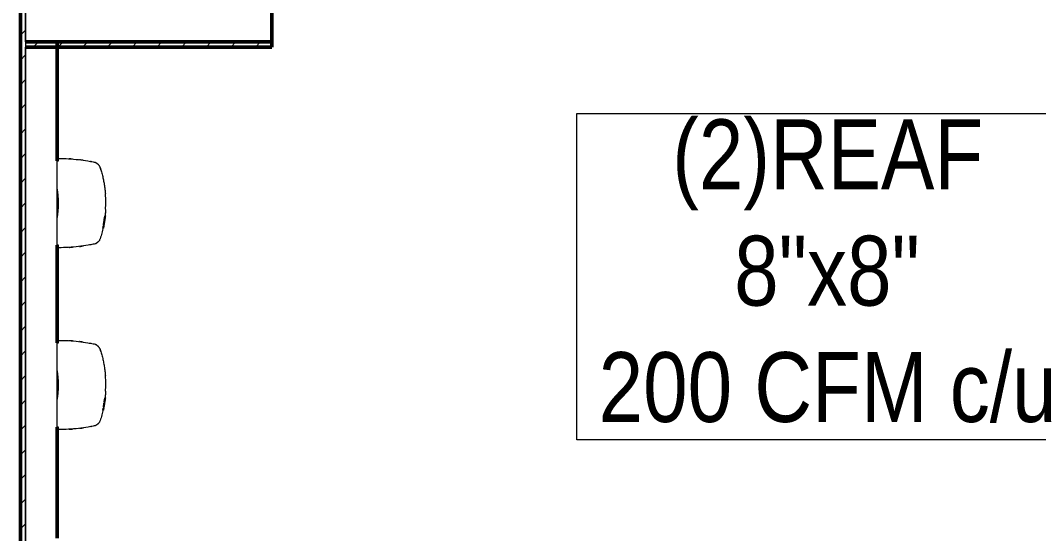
# Model space of a CAD drawing. Header units: inches. Extents: x -3 to 209, y -384 to 20.
# Drawn here: x 158.859 to 161.775, y -183.447 to -181.977 of the extents above; entities that cross this region are included whole.
import ezdxf

# ---------------------------------------------------------------- set-up
doc = ezdxf.new("R2010")
doc.units = ezdxf.units.IN
doc.header["$MEASUREMENT"] = 0
doc.layers.add('A-WALL', color=253, linetype='Continuous')
for name, color, linetype, lineweight in [('A-WALL-PATT', 253, 'Continuous', 50), ('HVAC -Textos Rejillas', 2, 'Continuous', 9), ('Q-SPCQ', 253, 'Continuous', 9)]:
    doc.layers.add(name, color=color, linetype=linetype, lineweight=lineweight)
doc.styles.add('Arial Narrow', font='ARIALN.TTF', dxfattribs={"height": 0.00295})

msp = doc.modelspace()

# ---------------------------------------------------------------- linework, layer by layer
at = {"layer": 'A-WALL', "lineweight": 50}
for p, q in [((158.8587, -179.5578), (158.8587, -185.0436)), ((159.5787, -182.0386), (159.5787, -181.9486)), ((159.5787, -182.0386), (158.8737, -182.0386)), ((158.8737, -182.0536), (159.5787, -182.0536)), ((158.9637, -182.0386), (159.5787, -182.0386)), ((158.9637, -182.3797), (158.9637, -182.0386)), ((159.5787, -182.0536), (159.5787, -182.0386)), ((158.9637, -182.9007), (158.9637, -182.6211)), ((158.9637, -183.4606), (158.9637, -183.142))]:
    msp.add_line(p, q, dxfattribs=at)
at = {"layer": 'A-WALL', "lineweight": 18}
for p, q in [((158.8737, -179.5578), (158.8737, -184.9336)), ((158.8737, -182.0386), (158.8737, -179.5578)), ((158.8737, -184.9336), (158.8737, -182.0536))]:
    msp.add_line(p, q, dxfattribs=at)
at = {"layer": 'A-WALL-PATT', "linetype": 'Continuous', "lineweight": 9}
for p, q in [((158.8587, -182.0198), (158.8737, -182.0048)), ((158.8956, -182.0536), (158.9106, -182.0386)), ((158.9663, -182.0536), (158.9813, -182.0386)), ((159.037, -182.0536), (159.052, -182.0386)), ((159.1077, -182.0536), (159.1227, -182.0386)), ((159.1785, -182.0536), (159.1935, -182.0386)), ((159.2492, -182.0536), (159.2642, -182.0386)), ((159.3199, -182.0536), (159.3349, -182.0386)), ((159.3906, -182.0536), (159.4056, -182.0386)), ((159.4613, -182.0536), (159.4763, -182.0386)), ((159.532, -182.0536), (159.547, -182.0386)), ((158.8587, -182.0905), (158.8737, -182.0755)), ((158.8587, -182.1612), (158.8737, -182.1462)), ((158.8587, -182.2319), (158.8737, -182.2169)), ((158.8587, -182.3026), (158.8737, -182.2876)), ((158.8587, -182.3733), (158.8737, -182.3583)), ((158.8587, -182.444), (158.8737, -182.429)), ((158.8587, -182.5147), (158.8737, -182.4997)), ((158.8587, -182.5855), (158.8737, -182.5705)), ((158.8587, -182.6562), (158.8737, -182.6412)), ((158.8587, -182.7269), (158.8737, -182.7119)), ((158.8587, -182.7976), (158.8737, -182.7826)), ((158.8587, -182.8683), (158.8737, -182.8533)), ((158.8587, -182.939), (158.8737, -182.924)), ((158.8587, -183.0097), (158.8737, -182.9947)), ((158.8587, -183.0804), (158.8737, -183.0654)), ((158.8587, -183.1511), (158.8737, -183.1361)), ((158.8587, -183.2219), (158.8737, -183.2069)), ((158.8587, -183.2926), (158.8737, -183.2776)), ((158.8587, -183.3633), (158.8737, -183.3483)), ((158.8587, -183.434), (158.8737, -183.419))]:
    msp.add_line(p, q, dxfattribs=at)
at = {"layer": 'HVAC -Textos Rejillas'}
msp.add_lwpolyline([(161.8771, -183.1782), (160.4524, -183.1782), (160.4524, -182.2437), (161.8771, -182.2437)], close=True, dxfattribs=at)
at = {"layer": 'Q-SPCQ'}
for p, q in [((158.9637, -182.3797), (158.9682, -182.3797)), ((158.9682, -182.3797), (158.9682, -182.3726)), ((158.9637, -182.5447), (158.9637, -182.4571)), ((159.0977, -182.5561), (159.0978, -182.5558)), ((159.0978, -182.5558), (159.0979, -182.555)), ((159.0978, -182.5558), (159.0993, -182.556)), ((159.0978, -182.5558), (159.0993, -182.556)), ((159.0979, -182.555), (159.0981, -182.5537)), ((159.0979, -182.5551), (159.098, -182.5547)), ((159.0979, -182.5547), (159.0995, -182.5549)), ((159.0979, -182.5549), (159.0995, -182.5552)), ((159.0979, -182.555), (159.0995, -182.5552)), ((159.0995, -182.5553), (159.0979, -182.5551)), ((159.098, -182.5547), (159.0981, -182.5536)), ((159.098, -182.5547), (159.0995, -182.5549)), ((159.0981, -182.5536), (159.0983, -182.5526)), ((159.0981, -182.5537), (159.0982, -182.5528)), ((159.0981, -182.5536), (159.0997, -182.5539)), ((159.0981, -182.5537), (159.0997, -182.554)), ((159.0981, -182.5537), (159.0997, -182.554)), ((159.0981, -182.5537), (159.0997, -182.5539)), ((159.0982, -182.5528), (159.0983, -182.5522)), ((159.0982, -182.5528), (159.0998, -182.5531)), ((159.0983, -182.5522), (159.0985, -182.5512)), ((159.0983, -182.5526), (159.0983, -182.5522)), ((159.0983, -182.5522), (159.0999, -182.5525)), ((159.0983, -182.5522), (159.0999, -182.5525)), ((159.0983, -182.5522), (159.0999, -182.5525)), ((159.0983, -182.5526), (159.0998, -182.5529)), ((159.0983, -182.5526), (159.0998, -182.5529)), ((159.0985, -182.5512), (159.1001, -182.5515)), ((159.0987, -182.5498), (159.0989, -182.5488)), ((159.0987, -182.5498), (159.1003, -182.55)), ((159.0989, -182.5488), (159.1004, -182.5491)), ((159.099, -182.5477), (159.0992, -182.547)), ((159.099, -182.5477), (159.1006, -182.548)), ((159.0992, -182.5468), (159.0997, -182.5434)), ((159.0992, -182.547), (159.0995, -182.5451)), ((159.1008, -182.547), (159.0992, -182.5468)), ((159.0992, -182.547), (159.1007, -182.5472)), ((159.0992, -182.547), (159.1007, -182.5473)), ((159.0993, -182.5462), (159.1009, -182.5465)), ((159.0995, -182.5552), (159.0993, -182.556)), ((159.0995, -182.5451), (159.0998, -182.5432)), ((159.0995, -182.5451), (159.101, -182.5453)), ((159.0995, -182.5451), (159.101, -182.5453)), ((159.0997, -182.5539), (159.0995, -182.5549)), ((159.0997, -182.554), (159.0995, -182.5552)), ((159.0995, -182.5549), (159.0995, -182.5553)), ((159.0997, -182.5434), (159.0999, -182.5425)), ((159.0997, -182.5434), (159.1013, -182.5436)), ((159.0997, -182.5434), (159.1013, -182.5436)), ((159.0997, -182.5438), (159.1012, -182.544)), ((159.0998, -182.5529), (159.0997, -182.5539)), ((159.0998, -182.5531), (159.0997, -182.554)), ((159.0998, -182.5432), (159.0999, -182.5424)), ((159.0998, -182.5432), (159.1013, -182.5434)), ((159.0999, -182.5525), (159.0998, -182.5531)), ((159.0999, -182.5525), (159.0998, -182.5529)), ((159.0999, -182.5421), (159.1001, -182.5411)), ((159.0999, -182.5421), (159.1015, -182.5423)), ((159.0999, -182.5424), (159.1015, -182.5427)), ((159.0999, -182.5425), (159.1015, -182.5427)), ((159.1001, -182.5515), (159.0999, -182.5525)), ((159.1, -182.5416), (159.1016, -182.5418)), ((159.1001, -182.5411), (159.1003, -182.54)), ((159.1001, -182.5411), (159.1017, -182.5413)), ((159.1017, -182.5414), (159.1001, -182.5412)), ((159.1003, -182.5396), (159.1004, -182.5392)), ((159.1003, -182.54), (159.1003, -182.5396)), ((159.1003, -182.5396), (159.1019, -182.5398)), ((159.1003, -182.5396), (159.1019, -182.5398)), ((159.1003, -182.54), (159.1018, -182.5402)), ((159.1003, -182.5401), (159.1018, -182.5404)), ((159.1004, -182.5491), (159.1003, -182.55)), ((159.1004, -182.5392), (159.1006, -182.5381)), ((159.1004, -182.5391), (159.102, -182.5393)), ((159.1005, -182.5362), (159.1021, -182.5364)), ((159.1006, -182.5381), (159.1007, -182.5371)), ((159.1006, -182.5381), (159.1021, -182.5383)), ((159.1007, -182.5472), (159.1006, -182.548)), ((159.1007, -182.5371), (159.1023, -182.5373)), ((159.101, -182.5453), (159.1007, -182.5472)), ((159.1013, -182.5436), (159.1008, -182.547)), ((159.1009, -182.532), (159.1009, -182.532)), ((159.1009, -182.532), (159.1009, -182.532)), ((159.1013, -182.5434), (159.101, -182.5453)), ((159.1029, -182.528), (159.1013, -182.5278)), ((159.1015, -182.5427), (159.1013, -182.5434)), ((159.1015, -182.5427), (159.1013, -182.5437)), ((159.1017, -182.5413), (159.1015, -182.5423)), ((159.1018, -182.5402), (159.1017, -182.5413)), ((159.1019, -182.5398), (159.1018, -182.5402)), ((159.102, -182.5395), (159.1019, -182.5398)), ((159.1021, -182.5383), (159.102, -182.5395)), ((159.1023, -182.5373), (159.1021, -182.5383)), ((159.1025, -182.5322), (159.1025, -182.5322)), ((159.1025, -182.5322), (159.1025, -182.5322)), ((159.0952, -182.5722), (159.0956, -182.5693)), ((159.0952, -182.5722), (159.0967, -182.5725)), ((159.0953, -182.5713), (159.0956, -182.5693)), ((159.0953, -182.5713), (159.0956, -182.5695)), ((159.0969, -182.5715), (159.0953, -182.5713)), ((159.0969, -182.5715), (159.0953, -182.5713)), ((159.0956, -182.5693), (159.0959, -182.5676)), ((159.0956, -182.5693), (159.0959, -182.5678)), ((159.0956, -182.5695), (159.0958, -182.5685)), ((159.0956, -182.5693), (159.0972, -182.5696)), ((159.0956, -182.5693), (159.0972, -182.5695)), ((159.0956, -182.5693), (159.0972, -182.5695)), ((159.0956, -182.5694), (159.0972, -182.5696)), ((159.0956, -182.5695), (159.0972, -182.5697)), ((159.0956, -182.5696), (159.0972, -182.5699)), ((159.0958, -182.5681), (159.0974, -182.5683)), ((159.0958, -182.5685), (159.0973, -182.5687)), ((159.0959, -182.5677), (159.096, -182.5668)), ((159.0959, -182.5678), (159.096, -182.567)), ((159.0959, -182.5676), (159.0975, -182.5678)), ((159.0959, -182.5677), (159.0975, -182.568)), ((159.0959, -182.5678), (159.0974, -182.5681)), ((159.096, -182.5668), (159.0961, -182.5664)), ((159.096, -182.567), (159.0961, -182.5667)), ((159.096, -182.5668), (159.0976, -182.567)), ((159.096, -182.5669), (159.0976, -182.5672)), ((159.096, -182.567), (159.0976, -182.5672)), ((159.096, -182.5672), (159.0975, -182.5675)), ((159.0961, -182.5664), (159.0977, -182.5667)), ((159.0961, -182.5667), (159.0976, -182.5669)), ((159.0961, -182.5667), (159.0976, -182.5669)), ((159.0963, -182.5652), (159.0964, -182.5644)), ((159.0963, -182.5652), (159.0978, -182.5655)), ((159.0964, -182.5644), (159.0965, -182.5638)), ((159.0964, -182.5644), (159.098, -182.5646)), ((159.0964, -182.5644), (159.098, -182.5646)), ((159.0965, -182.5638), (159.0968, -182.5622)), ((159.0965, -182.5638), (159.0981, -182.564)), ((159.0967, -182.5625), (159.0983, -182.5628)), ((159.0972, -182.5695), (159.0967, -182.5725)), ((159.0968, -182.5617), (159.0972, -182.5597)), ((159.0968, -182.5617), (159.0969, -182.5613)), ((159.0968, -182.5619), (159.0968, -182.5617)), ((159.0968, -182.5617), (159.0984, -182.562)), ((159.0968, -182.5617), (159.0984, -182.5619)), ((159.0968, -182.5619), (159.0984, -182.5621)), ((159.0968, -182.5622), (159.0983, -182.5625)), ((159.0969, -182.5613), (159.097, -182.5605)), ((159.0969, -182.5613), (159.0985, -182.5616)), ((159.0969, -182.5614), (159.0985, -182.5616)), ((159.0972, -182.5695), (159.0969, -182.5715)), ((159.0972, -182.5697), (159.0969, -182.5715)), ((159.097, -182.5605), (159.0972, -182.5592)), ((159.097, -182.5604), (159.0971, -182.5598)), ((159.097, -182.5604), (159.0986, -182.5606)), ((159.097, -182.5605), (159.0986, -182.5607)), ((159.097, -182.5608), (159.0986, -182.561)), ((159.0971, -182.5598), (159.0973, -182.5588)), ((159.0971, -182.5598), (159.0987, -182.56)), ((159.0971, -182.56), (159.0987, -182.5602)), ((159.0971, -182.5603), (159.0986, -182.5606)), ((159.0972, -182.5597), (159.0974, -182.558)), ((159.0972, -182.5592), (159.0974, -182.558)), ((159.0972, -182.5592), (159.0988, -182.5595)), ((159.0972, -182.5593), (159.0988, -182.5596)), ((159.0972, -182.5596), (159.0987, -182.5598)), ((159.0972, -182.5597), (159.0987, -182.5599)), ((159.0975, -182.5678), (159.0972, -182.5695)), ((159.0974, -182.5681), (159.0972, -182.5695)), ((159.0973, -182.5687), (159.0972, -182.5697)), ((159.0973, -182.5588), (159.0974, -182.5581)), ((159.0973, -182.5588), (159.0989, -182.559)), ((159.0973, -182.5589), (159.0988, -182.5592)), ((159.0974, -182.558), (159.0975, -182.5574)), ((159.099, -182.5581), (159.0974, -182.5579)), ((159.0974, -182.558), (159.099, -182.5583)), ((159.0974, -182.558), (159.099, -182.5582)), ((159.099, -182.5583), (159.0974, -182.5581)), ((159.0976, -182.5672), (159.0974, -182.5681)), ((159.0975, -182.5574), (159.0976, -182.557)), ((159.0975, -182.5574), (159.0991, -182.5576)), ((159.0976, -182.567), (159.0975, -182.568)), ((159.0976, -182.557), (159.0976, -182.5568)), ((159.0976, -182.5568), (159.0992, -182.557)), ((159.0976, -182.557), (159.0976, -182.557)), ((159.0976, -182.557), (159.0992, -182.5572)), ((159.0976, -182.557), (159.0991, -182.5573)), ((159.0976, -182.557), (159.0991, -182.5573)), ((159.0977, -182.5667), (159.0976, -182.567)), ((159.0976, -182.5669), (159.0976, -182.5672)), ((159.0977, -182.5561), (159.0993, -182.5563)), ((159.098, -182.5646), (159.0978, -182.5655)), ((159.0981, -182.564), (159.098, -182.5646)), ((159.0983, -182.5625), (159.0981, -182.564)), ((159.0987, -182.5599), (159.0984, -182.5619)), ((159.0985, -182.5616), (159.0984, -182.562)), ((159.0984, -182.5619), (159.0984, -182.5621)), ((159.0986, -182.5607), (159.0985, -182.5616)), ((159.0988, -182.5595), (159.0986, -182.5607)), ((159.0987, -182.56), (159.0986, -182.5606)), ((159.099, -182.5582), (159.0987, -182.5599)), ((159.0989, -182.559), (159.0987, -182.56)), ((159.099, -182.5583), (159.0988, -182.5595)), ((159.099, -182.5583), (159.0989, -182.559)), ((159.0991, -182.5576), (159.099, -182.5583)), ((159.0992, -182.5572), (159.0991, -182.5573)), ((159.0991, -182.5573), (159.0991, -182.5576)), ((159.0992, -182.557), (159.0992, -182.5572)), ((159.0993, -182.556), (159.0993, -182.5563)), ((158.9682, -182.6211), (158.9637, -182.6211)), ((158.9682, -182.6282), (158.9682, -182.6211)), ((158.9637, -182.9007), (158.9682, -182.9007)), ((158.9682, -182.9007), (158.9682, -182.8936)), ((158.9637, -183.0656), (158.9637, -182.978)), ((159.1029, -183.0489), (159.1013, -183.0488)), ((159.0968, -183.0826), (159.0972, -183.0806)), ((159.097, -183.0814), (159.0972, -183.0802)), ((159.097, -183.0813), (159.0971, -183.0807)), ((159.0971, -183.0807), (159.0973, -183.0797)), ((159.0971, -183.0807), (159.0987, -183.081)), ((159.0972, -183.0806), (159.0974, -183.079)), ((159.0972, -183.0802), (159.0974, -183.079)), ((159.0972, -183.0802), (159.0988, -183.0804)), ((159.0972, -183.0803), (159.0988, -183.0805)), ((159.0972, -183.0805), (159.0987, -183.0808)), ((159.0972, -183.0806), (159.0987, -183.0809)), ((159.0973, -183.0797), (159.0974, -183.079)), ((159.0973, -183.0797), (159.0989, -183.08)), ((159.0973, -183.0799), (159.0988, -183.0801)), ((159.0974, -183.079), (159.0975, -183.0783)), ((159.099, -183.0791), (159.0974, -183.0788)), ((159.0974, -183.079), (159.099, -183.0792)), ((159.0974, -183.079), (159.099, -183.0792)), ((159.099, -183.0793), (159.0974, -183.079)), ((159.0975, -183.0783), (159.0976, -183.078)), ((159.0975, -183.0783), (159.0991, -183.0786)), ((159.0976, -183.0779), (159.0976, -183.0777)), ((159.0976, -183.0777), (159.0992, -183.078)), ((159.0976, -183.078), (159.0976, -183.0779)), ((159.0976, -183.0779), (159.0992, -183.0782)), ((159.0976, -183.078), (159.0991, -183.0782)), ((159.0976, -183.078), (159.0991, -183.0782)), ((159.0977, -183.077), (159.0978, -183.0767)), ((159.0977, -183.077), (159.0993, -183.0773)), ((159.0978, -183.0767), (159.0979, -183.0759)), ((159.0978, -183.0767), (159.0993, -183.077)), ((159.0978, -183.0767), (159.0993, -183.077)), ((159.0979, -183.0759), (159.0981, -183.0747)), ((159.0979, -183.0761), (159.098, -183.0756)), ((159.0979, -183.0757), (159.0995, -183.0759)), ((159.0979, -183.0759), (159.0995, -183.0762)), ((159.0979, -183.0759), (159.0995, -183.0761)), ((159.0995, -183.0763), (159.0979, -183.0761)), ((159.098, -183.0756), (159.0981, -183.0746)), ((159.098, -183.0756), (159.0995, -183.0759)), ((159.0981, -183.0746), (159.0983, -183.0736)), ((159.0981, -183.0747), (159.0982, -183.0738)), ((159.0981, -183.0746), (159.0997, -183.0749)), ((159.0981, -183.0746), (159.0997, -183.0748)), ((159.0981, -183.0747), (159.0997, -183.0749)), ((159.0981, -183.0747), (159.0997, -183.0749)), ((159.0982, -183.0738), (159.0983, -183.0732)), ((159.0982, -183.0738), (159.0998, -183.074)), ((159.0983, -183.0732), (159.0985, -183.0722)), ((159.0983, -183.0736), (159.0983, -183.0732)), ((159.0983, -183.0732), (159.0999, -183.0734)), ((159.0983, -183.0732), (159.0999, -183.0734)), ((159.0983, -183.0732), (159.0999, -183.0734)), ((159.0983, -183.0736), (159.0998, -183.0738)), ((159.0983, -183.0736), (159.0998, -183.0738)), ((159.0985, -183.0722), (159.1001, -183.0724)), ((159.0988, -183.0804), (159.0986, -183.0817)), ((159.0987, -183.0708), (159.0989, -183.0698)), ((159.0987, -183.0708), (159.1003, -183.071)), ((159.099, -183.0792), (159.0987, -183.0809)), ((159.0989, -183.08), (159.0987, -183.081)), ((159.099, -183.0792), (159.0988, -183.0804)), ((159.0989, -183.0698), (159.1004, -183.07)), ((159.099, -183.0793), (159.0989, -183.08)), ((159.099, -183.0687), (159.0992, -183.068)), ((159.099, -183.0687), (159.1006, -183.069)), ((159.0991, -183.0786), (159.099, -183.0792)), ((159.0992, -183.0782), (159.0991, -183.0782)), ((159.0991, -183.0782), (159.0991, -183.0786)), ((159.0992, -183.0677), (159.0997, -183.0644)), ((159.0992, -183.068), (159.0995, -183.066)), ((159.1008, -183.068), (159.0992, -183.0677)), ((159.0992, -183.068), (159.1007, -183.0682)), ((159.0992, -183.068), (159.1007, -183.0682)), ((159.0992, -183.078), (159.0992, -183.0782)), ((159.0993, -183.0672), (159.1009, -183.0675)), ((159.0995, -183.0762), (159.0993, -183.077)), ((159.0993, -183.077), (159.0993, -183.0773)), ((159.0995, -183.066), (159.0998, -183.0641)), ((159.0995, -183.066), (159.101, -183.0663)), ((159.0995, -183.066), (159.101, -183.0663)), ((159.0997, -183.0748), (159.0995, -183.0759)), ((159.0997, -183.0749), (159.0995, -183.0762)), ((159.0995, -183.0759), (159.0995, -183.0763)), ((159.0997, -183.0644), (159.0999, -183.0634)), ((159.0997, -183.0643), (159.1013, -183.0646)), ((159.0997, -183.0644), (159.1013, -183.0646)), ((159.0997, -183.0647), (159.1012, -183.065)), ((159.0998, -183.0738), (159.0997, -183.0748)), ((159.0998, -183.074), (159.0997, -183.0749)), ((159.0998, -183.0641), (159.0999, -183.0634)), ((159.0998, -183.0641), (159.1013, -183.0644)), ((159.0999, -183.0734), (159.0998, -183.074)), ((159.0999, -183.0734), (159.0998, -183.0738)), ((159.0999, -183.063), (159.1001, -183.062)), ((159.0999, -183.063), (159.1015, -183.0633)), ((159.0999, -183.0634), (159.1015, -183.0636)), ((159.0999, -183.0634), (159.1015, -183.0637)), ((159.1001, -183.0724), (159.0999, -183.0734)), ((159.1, -183.0626), (159.1016, -183.0628)), ((159.1001, -183.062), (159.1003, -183.0609)), ((159.1001, -183.062), (159.1017, -183.0623)), ((159.1017, -183.0624), (159.1001, -183.0621)), ((159.1003, -183.0606), (159.1004, -183.0602)), ((159.1003, -183.0605), (159.1019, -183.0608)), ((159.1003, -183.0609), (159.1003, -183.0606)), ((159.1003, -183.0606), (159.1019, -183.0608)), ((159.1003, -183.0609), (159.1018, -183.0612)), ((159.1003, -183.0611), (159.1018, -183.0613)), ((159.1004, -183.07), (159.1003, -183.071)), ((159.1004, -183.0602), (159.1006, -183.0591)), ((159.1004, -183.06), (159.102, -183.0603)), ((159.1005, -183.0572), (159.1021, -183.0573)), ((159.1006, -183.0591), (159.1007, -183.058)), ((159.1006, -183.0591), (159.1021, -183.0593)), ((159.1007, -183.0682), (159.1006, -183.069)), ((159.1007, -183.058), (159.1023, -183.0583)), ((159.101, -183.0663), (159.1007, -183.0682)), ((159.1013, -183.0646), (159.1008, -183.068)), ((159.1009, -183.053), (159.1009, -183.053)), ((159.1009, -183.053), (159.1009, -183.053)), ((159.1013, -183.0644), (159.101, -183.0663)), ((159.1015, -183.0636), (159.1013, -183.0644)), ((159.1015, -183.0637), (159.1013, -183.0646)), ((159.1017, -183.0623), (159.1015, -183.0633)), ((159.1018, -183.0612), (159.1017, -183.0623)), ((159.1019, -183.0608), (159.1018, -183.0612)), ((159.102, -183.0604), (159.1019, -183.0608)), ((159.1021, -183.0593), (159.102, -183.0604)), ((159.1023, -183.0583), (159.1021, -183.0593)), ((159.1025, -183.0531), (159.1025, -183.0531)), ((159.1025, -183.0531), (159.1025, -183.0531)), ((159.0952, -183.0932), (159.0956, -183.0902)), ((159.0952, -183.0932), (159.0967, -183.0934)), ((159.0953, -183.0922), (159.0956, -183.0902)), ((159.0953, -183.0922), (159.0956, -183.0905)), ((159.0969, -183.0925), (159.0953, -183.0922)), ((159.0969, -183.0925), (159.0953, -183.0922)), ((159.0956, -183.0902), (159.0959, -183.0885)), ((159.0956, -183.0902), (159.0959, -183.0888)), ((159.0956, -183.0905), (159.0958, -183.0894)), ((159.0956, -183.0902), (159.0972, -183.0905)), ((159.0956, -183.0902), (159.0972, -183.0905)), ((159.0956, -183.0903), (159.0972, -183.0905)), ((159.0956, -183.0903), (159.0972, -183.0906)), ((159.0956, -183.0905), (159.0972, -183.0907)), ((159.0956, -183.0906), (159.0972, -183.0908)), ((159.0958, -183.089), (159.0974, -183.0893)), ((159.0958, -183.0894), (159.0973, -183.0897)), ((159.0959, -183.0887), (159.096, -183.0877)), ((159.0959, -183.0888), (159.096, -183.0879)), ((159.0959, -183.0885), (159.0975, -183.0888)), ((159.0959, -183.0887), (159.0975, -183.0889)), ((159.0959, -183.0888), (159.0974, -183.089)), ((159.096, -183.0877), (159.0961, -183.0874)), ((159.096, -183.0879), (159.0961, -183.0876)), ((159.096, -183.0877), (159.0976, -183.088)), ((159.096, -183.0879), (159.0976, -183.0881)), ((159.096, -183.0879), (159.0976, -183.0882)), ((159.096, -183.0882), (159.0975, -183.0884)), ((159.0961, -183.0874), (159.0977, -183.0876)), ((159.0961, -183.0876), (159.0976, -183.0879)), ((159.0961, -183.0876), (159.0976, -183.0879)), ((159.0963, -183.0862), (159.0964, -183.0853)), ((159.0963, -183.0862), (159.0978, -183.0864)), ((159.0964, -183.0853), (159.0965, -183.0847)), ((159.0964, -183.0853), (159.098, -183.0856)), ((159.0964, -183.0853), (159.098, -183.0856)), ((159.0965, -183.0847), (159.0968, -183.0832)), ((159.0965, -183.0847), (159.0981, -183.085)), ((159.0967, -183.0835), (159.0983, -183.0837)), ((159.0972, -183.0905), (159.0967, -183.0934)), ((159.0968, -183.0827), (159.0969, -183.0823)), ((159.0968, -183.0828), (159.0968, -183.0826)), ((159.0968, -183.0826), (159.0984, -183.0829)), ((159.0968, -183.0827), (159.0984, -183.0829)), ((159.0968, -183.0828), (159.0984, -183.0831)), ((159.0968, -183.0832), (159.0983, -183.0834)), ((159.0969, -183.0823), (159.097, -183.0814)), ((159.0969, -183.0823), (159.0985, -183.0825)), ((159.0969, -183.0823), (159.0985, -183.0826)), ((159.0972, -183.0905), (159.0969, -183.0925)), ((159.0972, -183.0907), (159.0969, -183.0925)), ((159.097, -183.0813), (159.0986, -183.0816)), ((159.097, -183.0814), (159.0986, -183.0817)), ((159.097, -183.0817), (159.0986, -183.082)), ((159.0971, -183.0809), (159.0987, -183.0812)), ((159.0971, -183.0813), (159.0986, -183.0815)), ((159.0975, -183.0888), (159.0972, -183.0905)), ((159.0974, -183.089), (159.0972, -183.0905)), ((159.0973, -183.0897), (159.0972, -183.0907)), ((159.0976, -183.0882), (159.0974, -183.089)), ((159.0976, -183.088), (159.0975, -183.0889)), ((159.0977, -183.0876), (159.0976, -183.088)), ((159.0976, -183.0879), (159.0976, -183.0882)), ((159.098, -183.0856), (159.0978, -183.0864)), ((159.0981, -183.085), (159.098, -183.0856)), ((159.0983, -183.0834), (159.0981, -183.085)), ((159.0987, -183.0809), (159.0984, -183.0829)), ((159.0985, -183.0825), (159.0984, -183.0829)), ((159.0984, -183.0829), (159.0984, -183.0831)), ((159.0986, -183.0817), (159.0985, -183.0825)), ((159.0987, -183.081), (159.0986, -183.0816)), ((158.9682, -183.142), (158.9637, -183.142)), ((158.9682, -183.1492), (158.9682, -183.142))]:
    msp.add_line(p, q, dxfattribs=at)
at = {"layer": 'Q-SPCQ', "flags": 128}
for points in [[(159.1029, -182.5178), (159.1032, -182.5038), (159.1031, -182.4898), (159.1024, -182.4758), (159.1022, -182.4737)], [(159.1029, -183.0387), (159.1032, -183.0247), (159.1031, -183.0108), (159.1024, -182.9968), (159.1022, -182.9946)]]:
    msp.add_lwpolyline(points, dxfattribs=at)
at = {"layer": 'Q-SPCQ'}
for centre in [(158.7535, -182.5009), (158.7535, -183.0218)]:
    msp.add_arc(centre, 0.2147, 348.2298, 11.7702, dxfattribs=at)
for points in [[(158.9637, -182.4571), (158.9637, -182.4443), (158.9637, -182.4186), (158.9637, -182.3927), (158.9637, -182.3797)], [(158.9682, -182.3726), (158.9779, -182.3726), (158.997, -182.3731), (159.0252, -182.3756), (159.0433, -182.3781), (159.0522, -182.3797)], [(159.0522, -182.3797), (159.0549, -182.3801), (159.0601, -182.381), (159.0671, -182.3824), (159.071, -182.3832), (159.0727, -182.3836)], [(159.0613, -182.3813), (159.0609, -182.3812), (159.0604, -182.3811), (159.06, -182.381)], [(159.0751, -182.3847), (159.0745, -182.3844), (159.0737, -182.384), (159.0727, -182.3836)], [(159.0778, -182.3864), (159.0769, -182.3857), (159.0761, -182.3853), (159.0756, -182.385)], [(159.0817, -182.3896), (159.0824, -182.3904), (159.0839, -182.3921), (159.0857, -182.3947), (159.0869, -182.397), (159.0875, -182.3983)], [(159.0875, -182.3983), (159.0871, -182.3974), (159.0863, -182.3958), (159.0851, -182.3939), (159.0843, -182.3927), (159.0838, -182.3921)], [(159.0894, -182.4048), (159.0888, -182.4026), (159.0881, -182.4005), (159.0875, -182.3983)], [(158.9637, -182.6211), (158.9637, -182.6082), (158.9637, -182.5827), (158.9637, -182.5573), (158.9637, -182.5447)], [(159.0761, -182.6155), (159.0766, -182.6152), (159.0773, -182.6148), (159.0783, -182.6141)], [(159.0875, -182.6025), (159.0869, -182.6038), (159.0857, -182.6061), (159.0841, -182.6085), (159.0828, -182.61), (159.0822, -182.6106)], [(159.0527, -182.6211), (159.0437, -182.6226), (159.0255, -182.6252), (158.9971, -182.6276), (158.9779, -182.6282), (158.9682, -182.6282)], [(159.0727, -182.6172), (159.071, -182.6176), (159.0672, -182.6184), (159.0603, -182.6197), (159.0553, -182.6206), (159.0527, -182.6211)], [(159.0602, -182.6197), (159.0607, -182.6196), (159.0612, -182.6195), (159.0617, -182.6194)], [(159.0727, -182.6172), (159.0739, -182.6167), (159.0748, -182.6162), (159.0756, -182.6158)], [(158.9637, -182.978), (158.9637, -182.9653), (158.9637, -182.9396), (158.9637, -182.9137), (158.9637, -182.9007)], [(158.9682, -182.8936), (158.9779, -182.8936), (158.997, -182.8941), (159.0252, -182.8965), (159.0433, -182.8991), (159.0522, -182.9006)], [(159.0522, -182.9006), (159.0549, -182.9011), (159.0601, -182.902), (159.0671, -182.9034), (159.071, -182.9042), (159.0727, -182.9045)], [(159.0613, -182.9023), (159.0609, -182.9022), (159.0604, -182.9021), (159.06, -182.902)], [(159.0751, -182.9057), (159.0745, -182.9054), (159.0737, -182.905), (159.0727, -182.9045)], [(159.0778, -182.9074), (159.0769, -182.9067), (159.0761, -182.9062), (159.0756, -182.906)], [(159.0817, -182.9106), (159.0824, -182.9114), (159.0839, -182.913), (159.0857, -182.9157), (159.0869, -182.918), (159.0875, -182.9193)], [(159.0875, -182.9193), (159.0871, -182.9184), (159.0863, -182.9168), (159.0851, -182.9148), (159.0843, -182.9136), (159.0838, -182.9131)], [(159.0894, -182.9257), (159.0888, -182.9236), (159.0881, -182.9214), (159.0875, -182.9193)], [(158.9637, -183.142), (158.9637, -183.1292), (158.9637, -183.1036), (158.9637, -183.0783), (158.9637, -183.0656)], [(159.0727, -183.1382), (159.071, -183.1385), (159.0672, -183.1393), (159.0603, -183.1407), (159.0553, -183.1416), (159.0527, -183.142)], [(159.0727, -183.1382), (159.0739, -183.1377), (159.0748, -183.1372), (159.0756, -183.1368)], [(159.0761, -183.1365), (159.0766, -183.1362), (159.0773, -183.1357), (159.0783, -183.135)], [(159.0875, -183.1234), (159.0869, -183.1247), (159.0857, -183.127), (159.0841, -183.1294), (159.0828, -183.1309), (159.0822, -183.1316)], [(159.0527, -183.142), (159.0437, -183.1436), (159.0255, -183.1462), (158.9971, -183.1486), (158.9779, -183.1492), (158.9682, -183.1492)], [(159.0602, -183.1407), (159.0607, -183.1406), (159.0612, -183.1405), (159.0617, -183.1404)]]:
    msp.add_open_spline(points, degree=3, dxfattribs=at)
for points, knots in [([(159.0076, -182.3741), (159.0049, -182.3739), (159.0018, -182.3737), (158.9987, -182.3735), (158.9983, -182.3735)], [0.5796798, 0.5796798, 0.5796798, 0.5796798, 0.6666667, 0.6796955, 0.6796955, 0.6796955, 0.6796955]), ([(159.0387, -182.3776), (159.036, -182.3772), (159.0324, -182.3767), (159.0289, -182.3762), (159.028, -182.3761)], [0.2450379, 0.2450379, 0.2450379, 0.2450379, 0.3333333, 0.3607485, 0.3607485, 0.3607485, 0.3607485]), ([(159.0727, -182.3836), (159.0735, -182.3839), (159.0746, -182.3844), (159.0759, -182.3852), (159.0768, -182.3857), (159.0777, -182.3863), (159.0785, -182.3869), (159.0793, -182.3875), (159.0799, -182.388), (159.0805, -182.3885), (159.0811, -182.3891), (159.0815, -182.3894), (159.0817, -182.3896)], [0, 0, 0, 0, 0.166667, 0.25, 0.333333, 0.416667, 0.5, 0.583333, 0.666667, 0.75, 0.833333, 1, 1, 1, 1]), ([(159.0875, -182.3983), (159.0888, -182.4026), (159.0913, -182.4113), (159.0946, -182.4243), (159.0973, -182.4373), (159.099, -182.447), (159.0998, -182.4529), (159.1001, -182.455), (159.1003, -182.4565), (159.1006, -182.4581), (159.1008, -182.4597), (159.1009, -182.4609), (159.101, -182.462), (159.1011, -182.4627), (159.1012, -182.4635), (159.1013, -182.4645), (159.1014, -182.4657), (159.1016, -182.4669), (159.1017, -182.4677), (159.1017, -182.4682), (159.1017, -182.4685), (159.1018, -182.4688), (159.1018, -182.4693), (159.1019, -182.4701), (159.102, -182.4712), (159.1021, -182.4724), (159.1021, -182.4729), (159.1021, -182.4731)], [0, 0, 0, 0, 0.08, 0.16, 0.24, 0.32, 0.34, 0.35, 0.36, 0.37, 0.38, 0.39, 0.395, 0.4, 0.405, 0.41, 0.42, 0.43, 0.435, 0.4375, 0.44, 0.4425, 0.445, 0.45, 0.46, 0.47, 0.48, 0.48, 0.48, 0.48]), ([(159.1028, -182.5184), (159.1028, -182.5185), (159.1028, -182.5186), (159.1028, -182.5189), (159.1028, -182.5195), (159.1027, -182.5206), (159.1026, -182.5218), (159.1025, -182.5227), (159.1025, -182.5233), (159.1025, -182.5236), (159.1024, -182.524), (159.1024, -182.5246), (159.1023, -182.5255), (159.1022, -182.527), (159.1021, -182.5288), (159.1019, -182.5303), (159.1018, -182.5315), (159.1017, -182.5327), (159.1015, -182.5343), (159.1013, -182.5362), (159.1011, -182.5381), (159.1009, -182.5401), (159.1007, -182.5419), (159.1005, -182.543), (159.1004, -182.5435)], [0.5217391, 0.5217391, 0.5217391, 0.5217391, 0.5244565, 0.5271739, 0.5326087, 0.5434783, 0.5543478, 0.5597826, 0.5625, 0.5652174, 0.5679348, 0.5706522, 0.576087, 0.5869565, 0.5978261, 0.6086957, 0.6141304, 0.6195652, 0.6304348, 0.6413043, 0.6521739, 0.6630435, 0.673913, 0.6819552, 0.6819552, 0.6819552, 0.6819552]), ([(159.1, -182.5469), (159.0997, -182.5492), (159.0989, -182.5542), (159.0976, -182.562), (159.096, -182.5701), (159.0941, -182.5782), (159.0921, -182.5863), (159.0899, -182.5944), (159.0883, -182.5998), (159.0875, -182.6025)], [0.7006906, 0.7006906, 0.7006906, 0.7006906, 0.7391304, 0.7826087, 0.826087, 0.8695652, 0.9130435, 0.9565217, 1, 1, 1, 1]), ([(159.0822, -182.6106), (159.082, -182.6109), (159.0816, -182.6113), (159.0809, -182.6119), (159.0803, -182.6124), (159.0796, -182.613), (159.0789, -182.6137), (159.078, -182.6143), (159.0771, -182.6149), (159.0761, -182.6155), (159.0747, -182.6163), (159.0736, -182.6169), (159.0727, -182.6172)], [0, 0, 0, 0, 0.166667, 0.25, 0.333333, 0.416667, 0.5, 0.583333, 0.666667, 0.75, 0.833333, 1, 1, 1, 1]), ([(158.9984, -182.6273), (158.9988, -182.6273), (159.002, -182.6271), (159.0051, -182.6269), (159.0078, -182.6267)], [0.3203892, 0.3203892, 0.3203892, 0.3203892, 0.3333333, 0.4204245, 0.4204245, 0.4204245, 0.4204245]), ([(159.0283, -182.6246), (159.0291, -182.6245), (159.0327, -182.6241), (159.0363, -182.6235), (159.0391, -182.6231)], [0.6394155, 0.6394155, 0.6394155, 0.6394155, 0.6666667, 0.7551501, 0.7551501, 0.7551501, 0.7551501]), ([(159.0076, -182.8951), (159.0049, -182.8949), (159.0018, -182.8946), (158.9987, -182.8945), (158.9983, -182.8945)], [0.5796798, 0.5796798, 0.5796798, 0.5796798, 0.6666667, 0.6796955, 0.6796955, 0.6796955, 0.6796955]), ([(159.0387, -182.8985), (159.036, -182.8981), (159.0324, -182.8977), (159.0289, -182.8972), (159.028, -182.8971)], [0.2450379, 0.2450379, 0.2450379, 0.2450379, 0.3333333, 0.3607485, 0.3607485, 0.3607485, 0.3607485]), ([(159.0727, -182.9045), (159.0735, -182.9049), (159.0746, -182.9054), (159.0759, -182.9061), (159.0768, -182.9067), (159.0777, -182.9073), (159.0785, -182.9079), (159.0793, -182.9084), (159.0799, -182.909), (159.0805, -182.9095), (159.0811, -182.91), (159.0815, -182.9104), (159.0817, -182.9106)], [0, 0, 0, 0, 0.166667, 0.25, 0.333333, 0.416667, 0.5, 0.583333, 0.666667, 0.75, 0.833333, 1, 1, 1, 1]), ([(159.0875, -182.9193), (159.0888, -182.9236), (159.0913, -182.9322), (159.0946, -182.9452), (159.0973, -182.9583), (159.099, -182.968), (159.0998, -182.9738), (159.1001, -182.9759), (159.1003, -182.9775), (159.1006, -182.9791), (159.1008, -182.9806), (159.1009, -182.9819), (159.101, -182.9829), (159.1011, -182.9837), (159.1012, -182.9844), (159.1013, -182.9854), (159.1014, -182.9867), (159.1016, -182.9879), (159.1017, -182.9887), (159.1017, -182.9891), (159.1017, -182.9895), (159.1018, -182.9898), (159.1018, -182.9902), (159.1019, -182.991), (159.102, -182.9921), (159.1021, -182.9933), (159.1021, -182.9939), (159.1021, -182.9941)], [0, 0, 0, 0, 0.08, 0.16, 0.24, 0.32, 0.34, 0.35, 0.36, 0.37, 0.38, 0.39, 0.395, 0.4, 0.405, 0.41, 0.42, 0.43, 0.435, 0.4375, 0.44, 0.4425, 0.445, 0.45, 0.46, 0.47, 0.48, 0.48, 0.48, 0.48]), ([(159.1028, -183.0394), (159.1028, -183.0394), (159.1028, -183.0396), (159.1028, -183.0398), (159.1028, -183.0404), (159.1027, -183.0415), (159.1026, -183.0428), (159.1025, -183.0437), (159.1025, -183.0442), (159.1025, -183.0446), (159.1024, -183.045), (159.1024, -183.0455), (159.1023, -183.0465), (159.1022, -183.0479), (159.1021, -183.0497), (159.1019, -183.0513), (159.1018, -183.0525), (159.1017, -183.0537), (159.1015, -183.0553), (159.1013, -183.0572), (159.1011, -183.0591), (159.1009, -183.061), (159.1007, -183.0628), (159.1005, -183.064), (159.1004, -183.0644)], [0.5217391, 0.5217391, 0.5217391, 0.5217391, 0.5244565, 0.5271739, 0.5326087, 0.5434783, 0.5543478, 0.5597826, 0.5625, 0.5652174, 0.5679348, 0.5706522, 0.576087, 0.5869565, 0.5978261, 0.6086957, 0.6141304, 0.6195652, 0.6304348, 0.6413043, 0.6521739, 0.6630435, 0.673913, 0.6819552, 0.6819552, 0.6819552, 0.6819552]), ([(159.1, -183.0679), (159.0997, -183.0702), (159.0989, -183.0752), (159.0976, -183.083), (159.096, -183.0911), (159.0941, -183.0992), (159.0921, -183.1073), (159.0899, -183.1154), (159.0883, -183.1207), (159.0875, -183.1234)], [0.7006906, 0.7006906, 0.7006906, 0.7006906, 0.7391304, 0.7826087, 0.826087, 0.8695652, 0.9130435, 0.9565217, 1, 1, 1, 1]), ([(159.0822, -183.1316), (159.082, -183.1318), (159.0816, -183.1322), (159.0809, -183.1329), (159.0803, -183.1334), (159.0796, -183.134), (159.0789, -183.1346), (159.078, -183.1353), (159.0771, -183.1359), (159.0761, -183.1365), (159.0747, -183.1373), (159.0736, -183.1378), (159.0727, -183.1382)], [0, 0, 0, 0, 0.166667, 0.25, 0.333333, 0.416667, 0.5, 0.583333, 0.666667, 0.75, 0.833333, 1, 1, 1, 1]), ([(158.9984, -183.1483), (158.9988, -183.1482), (159.002, -183.148), (159.0051, -183.1478), (159.0078, -183.1477)], [0.3203892, 0.3203892, 0.3203892, 0.3203892, 0.3333333, 0.4204245, 0.4204245, 0.4204245, 0.4204245]), ([(159.0283, -183.1456), (159.0291, -183.1455), (159.0327, -183.145), (159.0363, -183.1445), (159.0391, -183.1441)], [0.6394155, 0.6394155, 0.6394155, 0.6394155, 0.6666667, 0.7551501, 0.7551501, 0.7551501, 0.7551501])]:
    msp.add_open_spline(points, degree=3, knots=knots, dxfattribs=at)

# ---------------------------------------------------------------- texts
at = {"layer": 'HVAC -Textos Rejillas', "insert": (160.342, -182.2606), "char_height": 0.2, "width": 1.634804, "attachment_point": 1, "style": 'Arial Narrow'}
msp.add_mtext('\\pi0.38391;(2)REAF\\P\\pi0.56133;8"x8"\\P\\pi0.1732;200 CFM c/u', dxfattribs=at)

doc.saveas('drawing.dxf')
